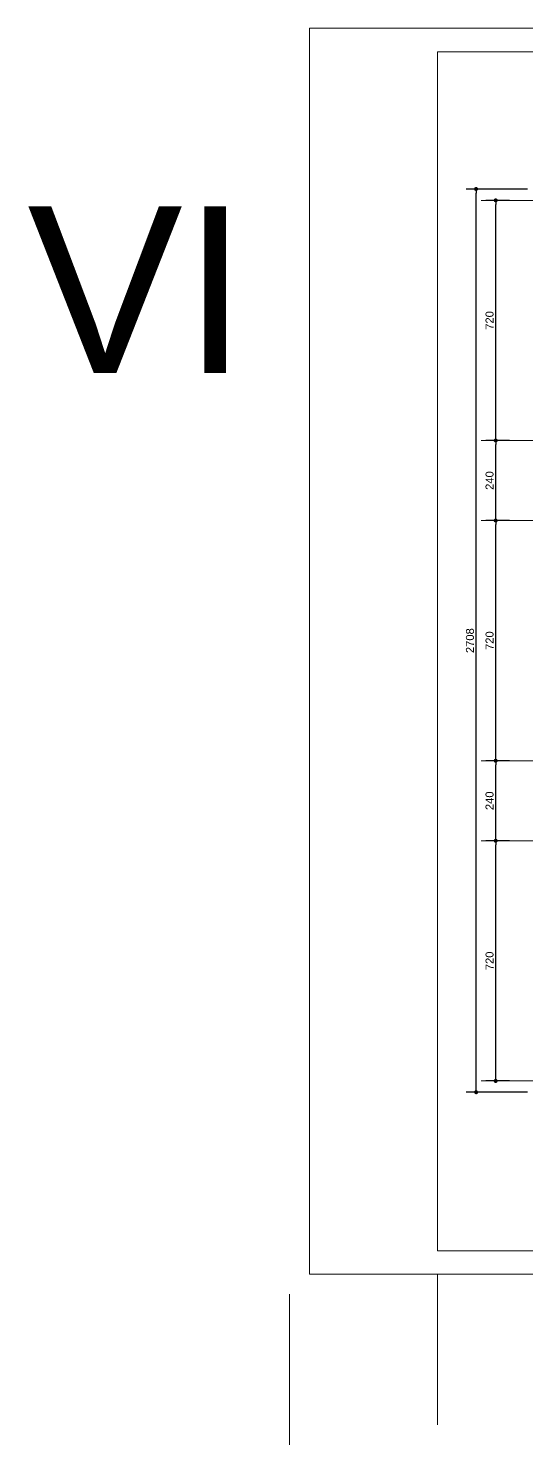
# Model space of a CAD drawing. Header units: millimetres. Extents: x 54 to 8480, y -22812 to 17434.
# Drawn here: x 76 to 1569, y 13128 to 17374 of the extents above; entities that cross this region are included whole.
import ezdxf

# ---------------------------------------------------------------- set-up
doc = ezdxf.new("R2010")
doc.units = ezdxf.units.MM
doc.linetypes.add('ACAD_ISO04W100', pattern=[30, 24, -3, 0, -3])
for name, color, linetype, lineweight in [('osie', 132, 'ACAD_ISO04W100', 0), ('PLATFORMA', 7, 'Continuous', 0), ('wymiary', 150, 'Continuous', 0)]:
    doc.layers.add(name, color=color, linetype=linetype, lineweight=lineweight)
doc.styles.get("Standard").update_dxf_attribs({"font": 'arial.ttf'})
doc.dimstyles.new('ISO-25', dxfattribs={"dimtxt": 24, "dimasz": 12, "dimexe": 30, "dimexo": 30, "dimgap": 6, "dimtad": 1, "dimdec": 0, "dimtxsty": 'Standard', "dimblk": 'DOT', "dimcen": 2.5, "dimadec": 0, "dimazin": 0, "dimtfac": 1, "dimtdec": 0, "dimtmove": 0, "dimatfit": 3, "dimldrblk": 'DOT', "dimfxl": 1, "dimarcsym": 0})

# ---------------------------------------------------------------- blocks, each defined once
blk = doc.blocks.new('A$C13771EA7')
at = {"color": 132, "linetype": 'ACAD_ISO04W100', "lineweight": 0, "ltscale": 8}
for p, q in [((-169, -34), (4311, -34)), ((-169, -754), (4311, -754)), ((-169, -994), (3231, -994)), ((-169, -1714), (3231, -1714)), ((-169, -1954), (4311, -1954)), ((-169, -2674), (4311, -2674))]:
    blk.add_line(p, q, dxfattribs=at)
blk = doc.blocks.new('_Dot')
at = {"color": 0, "linetype": 'ByBlock', "lineweight": -2}
blk.add_line((-0.5, 0), (-1, 0), dxfattribs=at)
at = {"color": 0, "linetype": 'ByBlock', "lineweight": 0, "const_width": 0.5}
blk.add_lwpolyline([(-0.25, 0, 1), (0.25, 0, 1)], format="xyb", close=True, dxfattribs=at)
blk = doc.blocks.new('*D25')
at = {"layer": 'Defpoints', "color": 0, "linetype": 'Continuous', "lineweight": 0}
for p in [(1475.9, 14938.7), (1547.6, 14938.7), (1547.6, 14218.7)]:
    blk.add_point(p, dxfattribs=at)
at = {"layer": 'wymiary', "color": 0, "linetype": 'Continuous', "lineweight": -2}
for p, q in [((1517.6, 14938.7), (1445.9, 14938.7)), ((1475.9, 14230.7), (1475.9, 14926.7)), ((1517.6, 14218.7), (1445.9, 14218.7))]:
    blk.add_line(p, q, dxfattribs=at)
at = {"layer": 'wymiary', "color": 0, "linetype": 'Continuous', "lineweight": -2, "xscale": 12, "yscale": 12, "zscale": 12}
for p, rotation in [((1475.9, 14938.7), 90), ((1475.9, 14218.7), 270)]:
    blk.add_blockref('_Dot', p, dxfattribs=dict(at, rotation=rotation))
at = {"layer": 'wymiary', "color": 0, "linetype": 'Continuous', "lineweight": 0, "insert": (1457.6, 14578.7), "char_height": 24, "attachment_point": 5, "rotation": 90}
blk.add_mtext('720', dxfattribs=at)
blk = doc.blocks.new('*D26')
at = {"layer": 'Defpoints', "color": 0, "linetype": 'Continuous', "lineweight": 0}
for p in [(1475.9, 15178.7), (1547.6, 15178.7), (1547.6, 14938.7)]:
    blk.add_point(p, dxfattribs=at)
at = {"layer": 'wymiary', "color": 0, "linetype": 'Continuous', "lineweight": -2}
for p, q in [((1517.6, 15178.7), (1445.9, 15178.7)), ((1475.9, 14950.7), (1475.9, 15166.7)), ((1517.6, 14938.7), (1445.9, 14938.7))]:
    blk.add_line(p, q, dxfattribs=at)
at = {"layer": 'wymiary', "color": 0, "linetype": 'Continuous', "lineweight": -2, "xscale": 12, "yscale": 12, "zscale": 12}
for p, rotation in [((1475.9, 15178.7), 90), ((1475.9, 14938.7), 270)]:
    blk.add_blockref('_Dot', p, dxfattribs=dict(at, rotation=rotation))
at = {"layer": 'wymiary', "color": 0, "linetype": 'Continuous', "lineweight": 0, "insert": (1457.6, 15058.7), "char_height": 24, "attachment_point": 5, "rotation": 90}
blk.add_mtext('240', dxfattribs=at)
blk = doc.blocks.new('*D27')
at = {"layer": 'Defpoints', "color": 0, "linetype": 'Continuous', "lineweight": 0}
for p in [(1475.9, 15898.7), (1547.6, 15898.7), (1547.6, 15178.7)]:
    blk.add_point(p, dxfattribs=at)
at = {"layer": 'wymiary', "color": 0, "linetype": 'Continuous', "lineweight": -2}
for p, q in [((1517.6, 15898.7), (1445.9, 15898.7)), ((1475.9, 15190.7), (1475.9, 15886.7)), ((1517.6, 15178.7), (1445.9, 15178.7))]:
    blk.add_line(p, q, dxfattribs=at)
at = {"layer": 'wymiary', "color": 0, "linetype": 'Continuous', "lineweight": -2, "xscale": 12, "yscale": 12, "zscale": 12}
for p, rotation in [((1475.9, 15898.7), 90), ((1475.9, 15178.7), 270)]:
    blk.add_blockref('_Dot', p, dxfattribs=dict(at, rotation=rotation))
at = {"layer": 'wymiary', "color": 0, "linetype": 'Continuous', "lineweight": 0, "insert": (1457.6, 15538.7), "char_height": 24, "attachment_point": 5, "rotation": 90}
blk.add_mtext('720', dxfattribs=at)
blk = doc.blocks.new('*D28')
at = {"layer": 'Defpoints', "color": 0, "linetype": 'Continuous', "lineweight": 0}
for p in [(1475.9, 16138.7), (1547.6, 16138.7), (1547.6, 15898.7)]:
    blk.add_point(p, dxfattribs=at)
at = {"layer": 'wymiary', "color": 0, "linetype": 'Continuous', "lineweight": -2}
for p, q in [((1517.6, 16138.7), (1445.9, 16138.7)), ((1475.9, 15910.7), (1475.9, 16126.7)), ((1517.6, 15898.7), (1445.9, 15898.7))]:
    blk.add_line(p, q, dxfattribs=at)
at = {"layer": 'wymiary', "color": 0, "linetype": 'Continuous', "lineweight": -2, "xscale": 12, "yscale": 12, "zscale": 12}
for p, rotation in [((1475.9, 16138.7), 90), ((1475.9, 15898.7), 270)]:
    blk.add_blockref('_Dot', p, dxfattribs=dict(at, rotation=rotation))
at = {"layer": 'wymiary', "color": 0, "linetype": 'Continuous', "lineweight": 0, "insert": (1457.6, 16018.7), "char_height": 24, "attachment_point": 5, "rotation": 90}
blk.add_mtext('240', dxfattribs=at)
blk = doc.blocks.new('*D29')
at = {"layer": 'Defpoints', "color": 0, "linetype": 'Continuous', "lineweight": 0}
for p in [(1475.9, 16858.7), (1547.6, 16858.7), (1547.6, 16138.7)]:
    blk.add_point(p, dxfattribs=at)
at = {"layer": 'wymiary', "color": 0, "linetype": 'Continuous', "lineweight": -2}
for p, q in [((1517.6, 16858.7), (1445.9, 16858.7)), ((1475.9, 16150.7), (1475.9, 16846.7)), ((1517.6, 16138.7), (1445.9, 16138.7))]:
    blk.add_line(p, q, dxfattribs=at)
at = {"layer": 'wymiary', "color": 0, "linetype": 'Continuous', "lineweight": -2, "xscale": 12, "yscale": 12, "zscale": 12}
for p, rotation in [((1475.9, 16858.7), 90), ((1475.9, 16138.7), 270)]:
    blk.add_blockref('_Dot', p, dxfattribs=dict(at, rotation=rotation))
at = {"layer": 'wymiary', "color": 0, "linetype": 'Continuous', "lineweight": 0, "insert": (1457.6, 16498.7), "char_height": 24, "attachment_point": 5, "rotation": 90}
blk.add_mtext('720', dxfattribs=at)
blk = doc.blocks.new('*D44')
at = {"layer": 'Defpoints', "color": 0, "linetype": 'Continuous', "lineweight": 0}
for p in [(1417.2, 16892.7), (1601.6, 16892.7), (1601.6, 14184.7)]:
    blk.add_point(p, dxfattribs=at)
at = {"layer": 'wymiary', "color": 0, "linetype": 'Continuous', "lineweight": -2}
for p, q in [((1571.6, 16892.7), (1387.2, 16892.7)), ((1417.2, 14196.7), (1417.2, 16880.7)), ((1571.6, 14184.7), (1387.2, 14184.7))]:
    blk.add_line(p, q, dxfattribs=at)
at = {"layer": 'wymiary', "color": 0, "linetype": 'Continuous', "lineweight": -2, "xscale": 12, "yscale": 12, "zscale": 12}
for p, rotation in [((1417.2, 16892.7), 90), ((1417.2, 14184.7), 270)]:
    blk.add_blockref('_Dot', p, dxfattribs=dict(at, rotation=rotation))
at = {"layer": 'wymiary', "color": 0, "linetype": 'Continuous', "lineweight": 0, "insert": (1398.9, 15538.7), "char_height": 24, "attachment_point": 5, "rotation": 90}
blk.add_mtext('2708', dxfattribs=at)

msp = doc.modelspace()

# ---------------------------------------------------------------- linework, layer by layer
at = {"layer": 'PLATFORMA', "color": 7, "lineweight": 0}
for p, q in [((1301.6, 13639.5), (1301.6, 13188.1)), ((857.8, 13579.5), (857.8, 13128.1))]:
    msp.add_line(p, q, dxfattribs=at)
for points in [[(917.8, 13639.5), (7011.6, 13639.5), (7011.6, 17374.5), (917.8, 17374.5)], [(1301.6, 13709.5), (6941.6, 13709.5), (6941.6, 17304.5), (1301.6, 17304.5)]]:
    msp.add_lwpolyline(points, close=True, dxfattribs=at)

# ---------------------------------------------------------------- block references
at = {"layer": 'osie', "lineweight": 30}
msp.add_blockref('A$C13771EA7', (1601.6, 16892.7), dxfattribs=at)

# ---------------------------------------------------------------- texts
at = {"lineweight": 30, "insert": (72.9, 16840.9), "char_height": 500, "width": 798.781, "attachment_point": 1}
msp.add_mtext('{\\C252;VI}', dxfattribs=at)

# ---------------------------------------------------------------- dimensions: what is measured, and where the dimension line sits
at = {"layer": 'wymiary', "linetype": 'Continuous', "lineweight": 0}
for base, p1, p2, picture, middle in [((1417.2, 16892.7), (1601.6, 14184.7), (1601.6, 16892.7), '*D44', (1398.9, 15538.7)), ((1475.9, 14938.7), (1547.6, 14218.7), (1547.6, 14938.7), '*D25', (1457.6, 14578.7))]:
    dim = msp.add_linear_dim(base=base, p1=p1, p2=p2, angle=90, dimstyle='ISO-25', dxfattribs=at)
    dim.commit()
    dim.dimension.update_dxf_attribs({"geometry": picture, "text_midpoint": middle})
for base, p1, p2, picture, middle in [((1475.9, 16858.7), (1547.6, 16138.7), (1547.6, 16858.7), '*D29', (1457.6, 16498.7)), ((1475.9, 16138.7), (1547.6, 15898.7), (1547.6, 16138.7), '*D28', (1457.6, 16018.7)), ((1475.9, 15898.7), (1547.6, 15178.7), (1547.6, 15898.7), '*D27', (1457.6, 15538.7)), ((1475.9, 15178.7), (1547.6, 14938.7), (1547.6, 15178.7), '*D26', (1457.6, 15058.7))]:
    dim = msp.add_linear_dim(base=base, p1=p1, p2=p2, angle=90, dimstyle='ISO-25', override={"dimtmove": 1}, dxfattribs=at)
    dim.commit()
    dim.dimension.update_dxf_attribs({"geometry": picture, "text_midpoint": middle})

doc.saveas('drawing.dxf')
